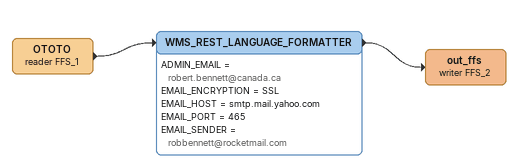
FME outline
OTOTO (reader FFS_1)
    -> WMS_REST_LANGUAGE_FORMATTER
WMS_REST_LANGUAGE_FORMATTER
    ADMIN_EMAIL = robert.bennett@canada.ca
    EMAIL_ENCRYPTION = SSL
    EMAIL_HOST = smtp.mail.yahoo.com
    EMAIL_PORT = 465
    EMAIL_SENDER = robbennett@rocketmail.com
    -> out_ffs (writer FFS_2)
out_ffs (writer FFS_2)
